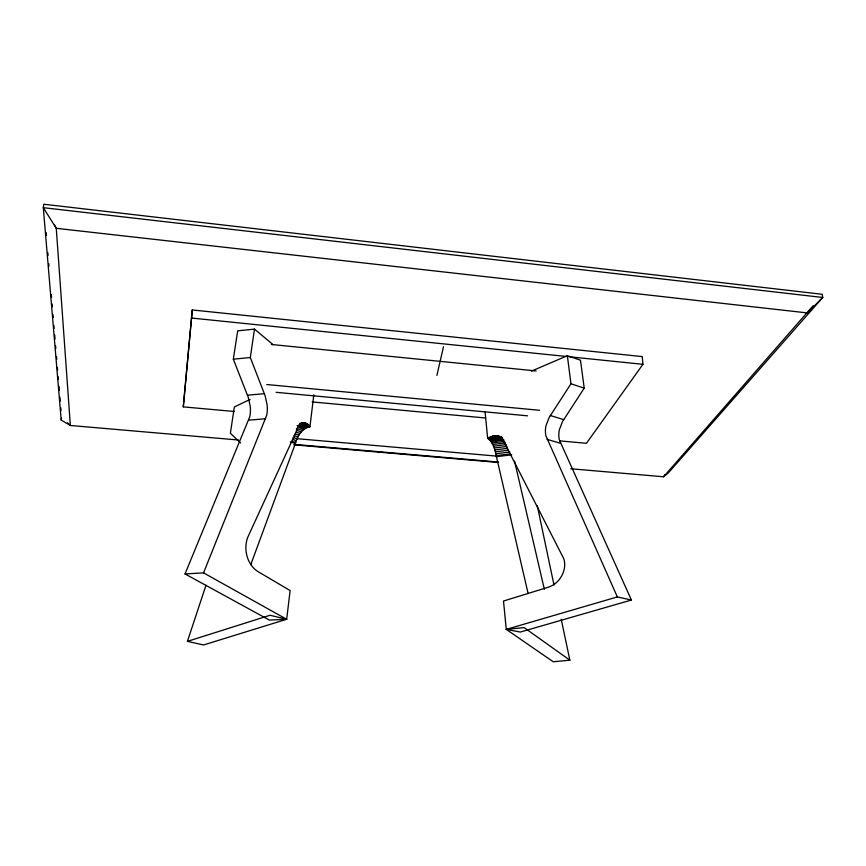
<?xml version="1.0" encoding="UTF-8"?>
<svg xmlns="http://www.w3.org/2000/svg" width="866" height="866" viewBox="0 0 866 866"><rect width="100%" height="100%" fill="white"/><g stroke="black" fill="none" stroke-linecap="round" stroke-linejoin="round"><path stroke-width="1.3" d="M234.35 411.491L183.289 406.879L192.263 309.952L642.247 356.586L642.929 364.315L586.455 443.295L559.577 440.87M183.289 406.879L192.263 309.952M206.011 585.178L187.424 641.37L203.586 644.964L286.668 619.266L290.132 590.569L257.137 571.084C246.832 563.809 243.303 548.73 247.795 537.191L297.384 429.125C297.796 422.013 306.737 420.616 309.952 426.689C302.061 428.269 297.233 436.204 295.382 443.511L250.783 564.621M304.215 429.222L299.106 427.588L309.952 426.689L313.806 394.842M238.507 440.015L70.352 425.477L61.215 420.107L61.454 418.213M203.553 572.87L266.696 415.236A23.165 12.86 76.6 0 0 267.107 404.833L265.148 395.859L250.317 357.528L254.496 329.112L237.685 330.834L233.333 359.184L248.271 397.375L250.242 406.316A23.101 13.087 76.4 0 1 249.776 416.698L185.021 573.931L269.358 620.088L286.668 619.266L203.553 572.87L185.021 573.931M436.897 375.379L443.5 346.736M567.349 355.71L570.965 383.79L549.163 417.455L546.013 425.682A22.635 17.266 -60.9 0 0 545.894 435.771L617.339 596.923L631.401 600.03L559.295 439.744A22.473 17.309 -60.6 0 1 559.382 429.72L562.51 421.558L584.214 388.141L580.491 360.213L567.349 355.71L531.432 371.146M665.066 474.622L663.594 476.776L570.77 468.755M813.174 305.676L663.594 476.776L668.26 472.977L822.7 297.471L822.191 294.278L43.787 204.235L43.3 207.678L61.215 420.107M485.068 411.783L487.655 438.293L494.356 435.598L501.273 436.854M250.079 399.399L234.34 406.977L230.388 433.26L240.596 442.937M187.424 641.37L270.019 615.261L286.668 619.266M497.647 435.804L501.663 438.066L503.438 440.707L563.853 558.851A18.63 14.754 -68.8 0 1 564.426 568.085C562.965 576.68 556.773 584.496 548.384 587.202L503.503 601.036L506.264 629.376L617.339 596.923M631.401 600.03L520.304 632.061L506.264 629.376L553.244 661.765L569.86 660.184L561.222 619.255M528.141 593.632L496.445 456.696C495.049 450.147 493.458 442.364 487.655 438.293L498.816 436.886M488.456 438.737L500.57 437.211M489.301 439.441L502.421 437.795M490.156 440.393L502.778 438.813L492.678 435.89M491.011 441.552L503.947 439.928M491.888 442.948L504.672 441.346M492.711 444.507L505.484 442.905M493.49 446.207L506.253 444.615M494.215 448.014L506.967 446.423M494.854 449.898L507.617 448.317M495.417 451.825L508.169 450.244M495.872 453.752L509.912 452.009M496.229 455.635L510.269 453.903M496.445 456.696L511.774 454.812M506.264 629.376L524.136 627.579L569.86 660.184M233.333 359.184L250.317 357.528M247.481 395.188L264.357 393.673M248.683 420.183L265.635 418.733M301.39 422.857L303.901 422.64M305.157 422.933L299.701 423.398L309.952 426.689M306.369 423.485L299.549 424.059L308.567 426.949M307.603 424.308L299.409 425L307.127 427.468M297.157 425.52L299.246 426.191L308.805 425.39M296.594 438.651L496.683 456.122M295.447 444.485L498.567 462.065M293.661 444.788L498.134 462.466M276.092 392.32L527.567 415.832M312.117 401.921L485.61 417.997M266.728 384.526L539.561 410.289M271.426 344.484L536.162 370.951M191.624 318.049L566.375 356.467M569.059 356.749L642.929 364.315M490.968 436.453L502.074 439.647M489.279 437.254L499.303 440.145M487.655 438.293L496.564 440.848M499.13 436.302L501.555 437.005M496.056 435.566L502.096 437.319M494.356 435.598L502.605 437.99M547.063 439.343L560.475 443.305M550.343 415.518L563.669 419.62M291.864 441.27L295.717 442.472M290.251 441.909L295.382 443.511M293.119 437.536L296.962 438.737M292.405 439.408L296.248 440.61M296.237 432.199L300.08 433.422M295.057 433.898L298.9 435.111M294.018 435.685L297.85 436.897M296.356 428.421L302.743 430.456M296.259 430.229L301.368 431.863M299.246 426.191L305.655 428.237M570.965 383.79L584.214 388.141M254.496 329.112L273.126 344.711M67.429 422.738L70.352 425.477L56.268 228.31L54.482 224.868M514.566 461.188L544.357 589.302M537.277 505.722L553.98 584.929M46.147 232.553L46.374 235.249M47.836 252.775L48.063 255.47M48.734 263.556L48.961 266.252M51.321 294.57L51.549 297.265M52.112 304.009L52.339 306.705M53.01 314.791L53.237 317.486M53.908 325.584L54.136 328.279M54.699 335.012L55.034 339.061M55.597 345.805L55.825 348.5M56.507 356.586L56.723 359.282M57.405 367.379L57.632 370.074M58.195 376.807L58.412 379.514M58.975 386.247L59.321 390.295M59.884 397.039L60.219 401.077M60.782 407.821L61.01 410.516M822.7 297.471L807.437 312.929L56.268 228.31L43.3 207.678L822.7 297.471"/></g></svg>
